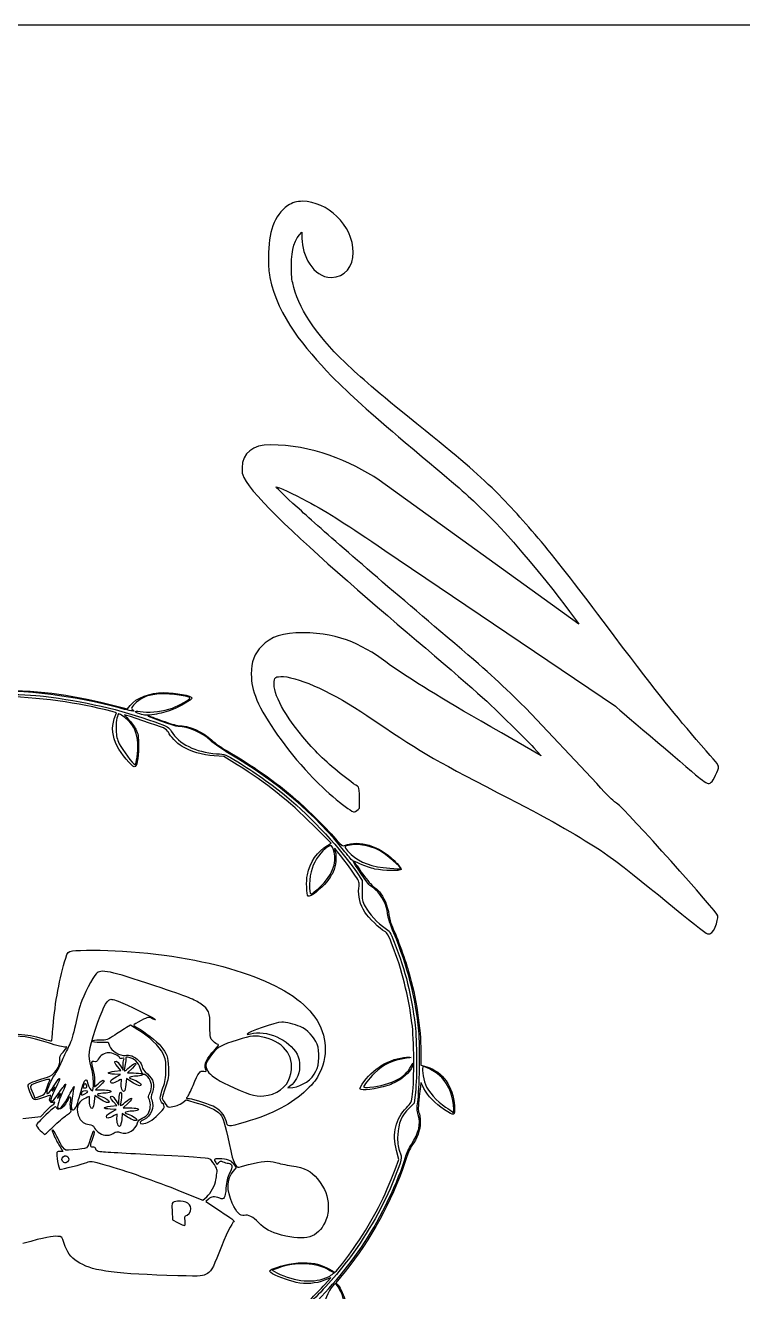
# Model space of a CAD drawing. Extents: x 5 to 509, y -8625 to -7917.
# Drawn here: x 120.8 to 175.6, y -8029.1 to -7932.4 of the extents above; entities that cross this region are included whole.
import ezdxf

# ---------------------------------------------------------------- set-up
doc = ezdxf.new("R2010")
doc.units = 0
doc.layers.add('Corps', color=7, linetype='CONTINUOUS')

msp = doc.modelspace()

# ---------------------------------------------------------------- linework, layer by layer
at = {"layer": 'Corps', "color": 7}
msp.add_line((232.581076, -7932.37822), (11.581111, -7932.37822), dxfattribs=at)
at = {"layer": 'Corps', "color": 6}
for p, q in [((141.964035, -7948.178568), (141.964035, -7948.650555)), ((141.964035, -7948.178568), (141.964035, -7948.178568)), ((163.109093, -7978.102549), (147.863868, -7967.10525)), ((148.288659, -7972.485903), (165.893817, -7984.379978)), ((127.323946, -7984.24352), (128.647896, -7984.57372)), ((127.795556, -7984.87392), (127.464116, -7984.78492)), ((127.637326, -7985.33942), (127.795556, -7984.87392)), ((128.647896, -7984.57372), (128.846926, -7984.31942)), ((130.230656, -7985.11962), (130.230656, -7985.11922)), ((164.477807, -7990.279816), (159.049997, -7984.521574)), ((160.229964, -7988.155874), (157.209259, -7986.409522)), ((128.018746, -7987.25952), (128.018746, -7987.25952)), ((159.663535, -7987.542291), (160.229964, -7988.155874)), ((136.010196, -7988.21622), (135.249006, -7988.17122)), ((137.021156, -7988.84942), (136.010196, -7988.21622)), ((146.353516, -7992.167765), (146.353516, -7991.412585)), ((144.185026, -7994.83982), (142.819596, -7993.47142)), ((143.911906, -7995.00262), (144.185026, -7994.83982)), ((145.730256, -7995.69582), (145.730256, -7995.69632)), ((146.170156, -7997.11012), (146.551306, -7997.68332)), ((146.551306, -7997.68332), (146.551566, -7998.46002)), ((142.658326, -7998.71022), (142.658356, -7998.71022)), ((128.860896, -8008.73772), (128.563376, -8008.91772)), ((129.443236, -8009.08452), (128.860896, -8008.73772)), ((138.035636, -8009.38432), (138.035426, -8009.38502)), ((126.561446, -8010.03792), (127.163096, -8010.03792)), ((126.561506, -8010.03832), (126.561446, -8010.03792)), ((127.163096, -8010.03792), (127.266166, -8010.32292)), ((151.042536, -8010.76532), (151.042536, -8011.77722)), ((127.658806, -8012.25652), (128.143586, -8012.20152)), ((128.143586, -8012.20152), (127.901536, -8011.92592)), ((128.099196, -8011.83792), (128.305276, -8012.18182)), ((128.305276, -8012.18182), (128.305276, -8011.84452)), ((128.438576, -8012.22302), (128.438086, -8012.22262)), ((129.018996, -8012.02242), (128.639396, -8012.38472)), ((134.766366, -8012.24442), (134.766366, -8012.24442)), ((151.042536, -8011.77722), (151.507066, -8011.92272)), ((126.121686, -8012.97232), (126.121686, -8013.45332)), ((126.121686, -8013.45332), (126.407696, -8013.20222)), ((128.104586, -8012.50522), (127.639306, -8012.48122)), ((127.766146, -8012.68612), (128.104586, -8012.50522)), ((128.569276, -8012.81292), (128.523476, -8013.25722)), ((128.971906, -8013.08392), (128.569276, -8012.81292)), ((128.639396, -8012.38472), (129.113526, -8012.38472)), ((146.699206, -8013.06002), (146.699206, -8013.06002)), ((151.384286, -8013.25962), (151.384286, -8013.25962)), ((121.435006, -8013.97662), (121.579796, -8014.31472)), ((121.435006, -8013.97662), (121.435006, -8013.97662)), ((121.579796, -8014.31472), (121.968566, -8014.16712)), ((122.922556, -8013.75992), (122.922696, -8013.75992)), ((123.411006, -8014.20972), (123.413606, -8014.20972)), ((125.385996, -8013.96652), (125.385826, -8013.96612)), ((125.399726, -8013.51662), (125.399426, -8013.51712)), ((126.141816, -8014.10752), (126.096016, -8014.55182)), ((126.544446, -8014.37852), (126.141816, -8014.10752)), ((126.591616, -8013.31702), (126.212006, -8013.67932)), ((126.212006, -8013.67932), (126.686146, -8013.67932)), ((141.111806, -8013.35362), (140.888326, -8013.52852)), ((140.888326, -8013.52852), (141.272946, -8013.48352)), ((150.628496, -8013.85222), (150.538596, -8014.67852)), ((127.780156, -8015.17542), (127.314936, -8015.15142)), ((127.334436, -8014.92672), (127.334526, -8014.92682)), ((127.334526, -8014.92682), (127.819246, -8014.87182)), ((127.441786, -8015.35632), (127.780156, -8015.17542)), ((127.819246, -8014.87182), (127.577256, -8014.59622)), ((127.774916, -8014.50822), (127.980996, -8014.85212)), ((127.980996, -8014.85212), (127.986996, -8014.48802)), ((128.694696, -8014.69272), (128.315036, -8015.05492)), ((128.315036, -8015.05492), (128.789226, -8015.05492)), ((132.893696, -8014.61812), (133.124226, -8014.42412)), ((133.124226, -8014.42412), (133.972016, -8014.68182)), ((150.538596, -8014.67852), (150.139306, -8015.06752)), ((120.659456, -8015.86762), (122.034046, -8015.71172)), ((122.034046, -8015.71172), (122.452836, -8015.26172)), ((124.967226, -8015.82352), (124.967166, -8015.82402)), ((128.244836, -8015.48312), (128.199036, -8015.92742)), ((128.647456, -8015.75412), (128.244836, -8015.48312)), ((121.970786, -8016.77092), (121.971036, -8016.77042)), ((123.081456, -8017.25702), (123.081116, -8017.25702)), ((123.490246, -8018.02802), (123.703376, -8018.37192)), ((123.703376, -8018.37192), (123.501266, -8018.37192)), ((123.730226, -8018.78052), (123.730186, -8018.78022)), ((149.070886, -8019.75632), (149.348286, -8018.99702)), ((149.348286, -8018.99702), (149.173776, -8018.30042)), ((136.727306, -8019.87452), (136.959016, -8019.61062)), ((136.959016, -8019.61062), (136.756466, -8019.33532)), ((132.676846, -8021.40292), (134.396256, -8022.09162)), ((134.396256, -8022.09162), (134.688876, -8021.83752)), ((132.045176, -8022.93342), (132.068676, -8023.59062)), ((134.824336, -8022.01092), (134.614156, -8022.20832)), ((134.614156, -8022.20832), (135.756486, -8022.94962)), ((132.068676, -8023.59062), (132.473286, -8023.81132)), ((140.138896, -8027.28662), (139.685386, -8027.45632)), ((139.685386, -8027.45632), (140.050126, -8027.64172)), ((145.254336, -8027.54022), (144.550296, -8028.41532)), ((144.164936, -8028.01892), (143.674776, -8028.21692)), ((143.685426, -8028.55562), (144.164936, -8028.01892)), ((144.550296, -8028.41532), (144.717306, -8028.59302))]:
    msp.add_line(p, q, dxfattribs=at)
for points in [[(140.878473, -7946.149023), (139.792911, -7946.904203), (139.415292, -7948.178568), (139.415292, -7950.066516)], [(142.011268, -7945.818632), (141.586477, -7945.818632), (141.208858, -7945.91303), (140.878473, -7946.149023)], [(145.881554, -7949.736125), (145.881554, -7947.612183), (143.852006, -7945.818632), (142.011268, -7945.818632)], [(141.161687, -7950.680099), (141.161687, -7949.500131), (141.397668, -7948.650555), (141.964035, -7948.178568)], [(141.964035, -7948.650555), (141.964035, -7949.92492), (142.813616, -7951.624073), (144.182392, -7951.624073)], [(139.415292, -7950.066516), (139.415292, -7950.963291), (139.415292, -7951.104888), (139.509696, -7951.624073)], [(144.182392, -7951.624073), (145.267954, -7951.624073), (145.881554, -7950.774497), (145.881554, -7949.736125)], [(141.256092, -7952.048862), (141.161687, -7951.718471), (141.161687, -7951.152087), (141.161687, -7950.680099)], [(139.509696, -7951.624073), (140.17053, -7954.739189), (142.152844, -7956.957528), (144.229563, -7959.175867)], [(145.267954, -7958.137495), (142.90802, -7955.871957), (141.680882, -7953.936811), (141.256092, -7952.048862)], [(150.742997, -7962.810168), (147.580716, -7960.261437), (146.495154, -7959.317463), (145.267954, -7958.137495)], [(144.229563, -7959.175867), (145.692744, -7960.639027), (147.061521, -7961.866193), (149.846244, -7964.226129)], [(156.784469, -7968.002026), (155.132478, -7966.39727), (154.188492, -7965.594891), (150.742997, -7962.810168)], [(139.55693, -7964.414924), (138.188153, -7964.414924), (137.432977, -7965.028507), (137.385806, -7966.161276)], [(147.863868, -7967.10525), (145.645573, -7965.64209), (142.672039, -7964.414924), (139.55693, -7964.414924)], [(149.846244, -7964.226129), (153.71653, -7967.48284), (154.33013, -7968.002026), (155.462864, -7969.087596)], [(137.385806, -7966.161276), (137.385806, -7966.586064), (137.385806, -7966.586064), (137.527382, -7966.916455)], [(137.527382, -7966.916455), (138.990501, -7969.842775), (153.008526, -7981.123267), (156.076464, -7984.002388)], [(139.98172, -7967.624436), (140.076125, -7967.57724), (141.350496, -7968.19082), (142.341654, -7968.710006)], [(141.916863, -7969.465186), (141.067282, -7968.757205), (139.98172, -7967.671634), (139.98172, -7967.624436)], [(142.341654, -7968.710006), (143.993582, -7969.606782), (145.503935, -7970.550756), (148.288659, -7972.485903)], [(165.799412, -7978.999325), (161.126716, -7972.769095), (159.33315, -7970.597954), (156.784469, -7968.002026)], [(153.055759, -7979.093722), (147.863868, -7974.704242), (143.71043, -7971.11714), (141.916863, -7969.465186)], [(155.462864, -7969.087596), (158.908359, -7972.297108), (163.109093, -7978.102549), (163.109093, -7978.102549)], [(142.011268, -7978.763331), (140.548087, -7978.763331), (139.55693, -7979.046524), (138.896158, -7979.801703)], [(148.713449, -7981.264863), (146.82554, -7979.801703), (144.984739, -7978.763331), (142.011268, -7978.763331)], [(159.049997, -7984.521574), (156.690064, -7982.208837), (156.359678, -7981.925645), (153.055759, -7979.093722)], [(172.454422, -7987.353496), (170.330469, -7984.899163), (169.433717, -7983.813593), (165.799412, -7978.999325)], [(138.896158, -7979.801703), (138.32973, -7980.320889), (138.093749, -7980.98167), (138.093749, -7981.925645)], [(157.209259, -7986.409522), (152.67814, -7983.860792), (151.073383, -7982.82242), (148.713449, -7981.264863)], [(138.093749, -7981.925645), (138.093749, -7982.586427), (138.188153, -7983.105612), (138.518539, -7983.90799)], [(139.840082, -7982.680824), (139.840082, -7982.11444), (139.934487, -7982.11444), (140.548087, -7982.11444)], [(140.548087, -7982.11444), (141.86963, -7982.208837), (144.418373, -7983.388805), (146.919944, -7985.087958)], [(128.014656, -7984.50792), (124.706656, -7983.59632), (120.962276, -7983.13642), (117.220816, -7983.18202)], [(118.070546, -7983.12742), (121.822656, -7983.15742), (124.045776, -7983.42602), (127.323946, -7984.24352)], [(142.672039, -7987.447893), (140.878473, -7985.465548), (139.840082, -7983.719196), (139.840082, -7982.680824)], [(127.464116, -7984.78492), (124.927566, -7984.10092), (121.893116, -7983.69302), (118.704776, -7983.60732)], [(118.899066, -7983.44162), (120.134566, -7983.46662), (121.636986, -7983.54652), (122.237776, -7983.61802)], [(122.237776, -7983.61802), (125.276436, -7983.97982), (128.110986, -7984.63402), (130.741136, -7985.58072)], [(128.846926, -7984.31942), (129.297096, -7983.74422), (130.362476, -7983.33692), (131.417206, -7983.33692)], [(129.321856, -7984.07782), (128.951546, -7984.40382), (128.866546, -7984.58682), (129.054366, -7984.65392)], [(131.194536, -7983.43982), (130.278406, -7983.49382), (129.800376, -7983.65662), (129.321856, -7984.07782)], [(133.403426, -7983.74282), (133.403426, -7983.59712), (131.937516, -7983.39602), (131.194536, -7983.43982)], [(131.417206, -7983.33692), (132.314206, -7983.33692), (133.565246, -7983.57502), (133.565246, -7983.74562)], [(133.565246, -7983.74562), (133.565246, -7983.87662), (132.673996, -7984.40552), (132.027896, -7984.65802)], [(132.082436, -7984.51342), (132.593276, -7984.32802), (133.403426, -7983.85542), (133.403426, -7983.74282)], [(138.518539, -7983.90799), (139.179311, -7985.418349), (140.736896, -7987.636688), (142.530463, -7989.571835)], [(156.076464, -7984.002388), (156.926045, -7984.804766), (158.908359, -7986.739913), (159.663535, -7987.542291)], [(127.949036, -7984.96892), (127.833086, -7985.12562), (127.751256, -7985.67922), (127.769946, -7986.18012)], [(128.643426, -7985.42202), (128.327836, -7985.13682), (127.988466, -7984.91542), (127.949036, -7984.96892)], [(129.106966, -7984.74292), (129.080366, -7984.77192), (128.588826, -7984.66592), (128.014656, -7984.50792)], [(128.417076, -7985.03622), (128.392276, -7985.03622), (128.531046, -7985.19092), (128.725426, -7985.38012)], [(131.385406, -7986.03562), (131.086226, -7985.90822), (128.496316, -7985.03622), (128.417076, -7985.03622)], [(129.586806, -7984.96472), (129.053566, -7984.78342), (129.164066, -7984.71312), (129.843276, -7984.80152)], [(129.054366, -7984.65392), (129.110066, -7984.67392), (129.133766, -7984.71392), (129.106966, -7984.74292)], [(130.714586, -7985.00172), (130.076536, -7985.09772), (129.967396, -7985.09472), (129.586806, -7984.96472)], [(129.843276, -7984.80152), (130.480346, -7984.88452), (131.378886, -7984.76852), (132.082436, -7984.51342)], [(132.516926, -7985.92432), (132.255936, -7985.92432), (129.990096, -7985.12482), (130.230656, -7985.11962)], [(130.230656, -7985.11922), (130.287656, -7985.11922), (130.765086, -7985.28092), (131.291396, -7985.48112)], [(132.027896, -7984.65802), (131.694176, -7984.78852), (131.103166, -7984.94312), (130.714586, -7985.00172)], [(146.919944, -7985.087958), (150.884635, -7987.778285), (151.828559, -7988.344669), (156.926045, -7990.987797)], [(165.893817, -7984.379978), (166.129798, -7984.615971), (172.124036, -7989.666233), (172.360017, -7989.902227)], [(127.853996, -7987.42372), (127.484356, -7986.67402), (127.413906, -7985.99672), (127.637326, -7985.33942)], [(127.769946, -7986.18012), (127.787846, -7986.66052), (127.843346, -7986.90092), (128.018746, -7987.25952)], [(129.422746, -7987.20392), (129.378746, -7986.40882), (129.145906, -7985.87592), (128.643426, -7985.42202)], [(128.725426, -7985.38012), (128.919746, -7985.56922), (129.168846, -7985.90602), (129.278856, -7986.12852)], [(129.278856, -7986.12852), (129.456646, -7986.48792), (129.478996, -7986.63692), (129.479056, -7987.46352)], [(130.741136, -7985.58072), (131.738296, -7985.93952), (131.797356, -7985.97342), (131.984496, -7986.29272)], [(131.291396, -7985.48112), (131.817716, -7985.68142), (132.360926, -7985.84522), (132.498416, -7985.84522)], [(131.766066, -7986.36152), (131.715266, -7986.24972), (131.543826, -7986.10302), (131.385406, -7986.03562)], [(132.498416, -7985.84522), (133.307946, -7985.84522), (134.378036, -7986.31192), (135.082196, -7986.97202)], [(135.002836, -7987.01722), (134.254096, -7986.34532), (133.310426, -7985.93052), (132.516926, -7985.92432)], [(132.821106, -7987.45242), (132.400706, -7987.18372), (131.908936, -7986.67522), (131.766066, -7986.36152)], [(131.984496, -7986.29272), (132.545356, -7987.24972), (133.834956, -7987.88642), (135.448436, -7988.00302)], [(136.478396, -7988.02712), (135.922126, -7987.70072), (135.258136, -7987.24632), (135.002836, -7987.01722)], [(135.082196, -7986.97202), (135.315576, -7987.19082), (135.843506, -7987.56102), (136.255416, -7987.79472)], [(129.156036, -7989.00092), (128.962646, -7989.00092), (128.140916, -7988.00552), (127.853996, -7987.42372)], [(128.018746, -7987.25952), (128.224886, -7987.68082), (129.087776, -7988.82652), (129.205516, -7988.83532)], [(129.479056, -7987.46352), (129.479176, -7988.42402), (129.357966, -7989.00092), (129.156036, -7989.00092)], [(129.205516, -7988.83532), (129.322086, -7988.84532), (129.457226, -7987.82932), (129.422746, -7987.20392)], [(135.249006, -7988.17122), (134.378316, -7988.11922), (133.420836, -7987.83572), (132.821106, -7987.45242)], [(135.448436, -7988.00302), (136.095776, -7988.05002), (136.140226, -7988.06702), (137.055296, -7988.61772)], [(136.255416, -7987.79472), (138.049356, -7988.81232), (140.000536, -7990.18872), (141.532306, -7991.51712)], [(145.238976, -7995.49202), (142.989166, -7992.64802), (139.970696, -7990.07602), (136.478396, -7988.02712)], [(145.692744, -7990.13822), (144.607182, -7989.335842), (143.474387, -7988.344669), (142.672039, -7987.447893)], [(173.775965, -7989.005451), (173.775965, -7988.863855), (173.587155, -7988.627861), (172.454422, -7987.353496)], [(142.819596, -7993.47142), (140.918246, -7991.56592), (139.304706, -7990.27972), (137.021156, -7988.84942)], [(137.055296, -7988.61772), (138.226786, -7989.32302), (139.676906, -7990.35702), (140.821396, -7991.30302)], [(173.209598, -7990.185419), (173.351174, -7990.091021), (173.775965, -7989.194246), (173.775965, -7989.005451)], [(142.530463, -7989.571835), (143.71043, -7990.846201), (145.645573, -7992.450957), (145.975959, -7992.450957)], [(172.360017, -7989.902227), (172.879212, -7990.279816), (172.973617, -7990.374213), (173.209598, -7990.185419)], [(146.353516, -7991.412585), (146.353516, -7990.279816), (146.353516, -7990.704605), (145.692744, -7990.13822)], [(156.926045, -7990.987797), (161.079545, -7993.111739), (162.589897, -7994.008514), (164.761021, -7995.377277)], [(165.988221, -7991.790175), (165.563431, -7991.459784), (165.374621, -7991.318187), (164.477807, -7990.279816)], [(140.821396, -7991.30302), (142.645736, -7992.81082), (145.039466, -7995.40972), (146.170156, -7997.11012)], [(141.532306, -7991.51712), (142.361206, -7992.23602), (144.001626, -7993.87722), (144.661276, -7994.64762)], [(173.728793, -8000.380339), (173.728793, -8000.191548), (166.743398, -7992.309361), (165.988221, -7991.790175)], [(145.975959, -7992.450957), (146.070363, -7992.450957), (146.259111, -7992.262162), (146.353516, -7992.167765)], [(144.661276, -7994.64762), (144.986586, -7995.02762), (145.049666, -7995.06732), (145.223436, -7995.00152)], [(145.223436, -7995.00152), (146.348066, -7994.57602), (147.855136, -7995.03552), (148.992576, -7996.15122)], [(147.892896, -7995.40212), (147.091106, -7994.97472), (146.076176, -7994.82912), (145.358576, -7995.03842)], [(142.377716, -7997.24642), (142.574076, -7996.30052), (143.151896, -7995.45552), (143.911906, -7995.00262)], [(143.885676, -7995.14782), (143.465466, -7995.40752), (142.947136, -7996.13222), (142.733626, -7996.75852)], [(143.331816, -7998.19002), (144.251226, -7997.33872), (144.650076, -7996.35512), (144.416756, -7995.51422)], [(144.416756, -7995.51422), (144.265216, -7994.96812), (144.223246, -7994.93912), (143.885676, -7995.14782)], [(144.503146, -7995.48102), (144.620016, -7995.81632), (144.542746, -7996.58272), (144.347326, -7997.01992)], [(144.441246, -7995.23072), (144.427046, -7995.23072), (144.454846, -7995.34332), (144.503146, -7995.48102)], [(146.059626, -7997.34502), (145.761556, -7996.89232), (144.489786, -7995.23072), (144.441246, -7995.23072)], [(145.358576, -7995.03842), (145.168156, -7995.09442), (145.267076, -7995.26892), (145.730256, -7995.69582)], [(145.850966, -7996.18702), (145.821266, -7996.19702), (145.546026, -7995.88022), (145.238976, -7995.49202)], [(145.730256, -7995.69632), (146.417336, -7996.32962), (147.275766, -7996.63912), (148.672276, -7996.75682)], [(149.502296, -7996.79182), (149.589496, -7996.71882), (148.341766, -7995.64132), (147.892896, -7995.40212)], [(164.761021, -7995.377277), (167.64015, -7997.359621), (172.643231, -8001.749103), (172.926384, -8001.749103)], [(142.733626, -7996.75852), (142.514296, -7997.40212), (142.463786, -7998.71022), (142.658326, -7998.71022)], [(147.152436, -7998.06262), (147.075136, -7998.06262), (145.840736, -7996.27832), (145.886426, -7996.23262)], [(146.437696, -7996.43352), (146.144516, -7996.29202), (145.880496, -7996.18102), (145.850966, -7996.18702)], [(145.886426, -7996.23262), (145.904326, -7996.21462), (146.177686, -7996.57732), (146.494206, -7997.03812)], [(147.530006, -7996.80932), (147.222406, -7996.74432), (146.730816, -7996.57502), (146.437696, -7996.43352)], [(149.550646, -7996.84132), (149.470946, -7996.97032), (148.195486, -7996.94992), (147.530006, -7996.80932)], [(148.672276, -7996.75682), (149.108146, -7996.79382), (149.481676, -7996.80982), (149.502296, -7996.79182)], [(148.992576, -7996.15122), (149.338246, -7996.49032), (149.581596, -7996.79122), (149.550646, -7996.84132)], [(142.442516, -7998.88102), (142.316666, -7998.75522), (142.276246, -7997.73532), (142.377716, -7997.24642)], [(143.861936, -7997.78622), (143.457136, -7998.29542), (142.553696, -7998.99222), (142.442516, -7998.88102)], [(144.347326, -7997.01992), (144.260226, -7997.21512), (144.041766, -7997.56002), (143.861936, -7997.78622)], [(146.304896, -7998.28412), (146.357496, -7997.82132), (146.346996, -7997.78132), (146.059626, -7997.34502)], [(146.494206, -7997.03812), (146.810666, -7997.49892), (147.207846, -7997.98092), (147.376846, -7998.10942)], [(142.658356, -7998.71022), (142.719656, -7998.71022), (143.022726, -7998.47612), (143.331816, -7998.19002)], [(146.766706, -8000.10222), (146.408336, -7999.53902), (146.238526, -7998.87062), (146.304896, -7998.28412)], [(146.551566, -7998.46002), (146.551836, -7999.15802), (146.575666, -7999.28142), (146.783776, -7999.67742)], [(147.588746, -7998.39052), (147.383836, -7998.21022), (147.187536, -7998.06262), (147.152436, -7998.06262)], [(147.376846, -7998.10942), (147.545786, -7998.23782), (147.771056, -7998.43452), (147.877406, -7998.54662)], [(148.502956, -8000.20682), (148.431556, -7999.54872), (148.055326, -7998.80132), (147.588746, -7998.39052)], [(147.877406, -7998.54662), (148.194046, -7998.88022), (148.528336, -7999.68452), (148.605406, -8000.29832)], [(146.783776, -7999.67742), (147.061046, -8000.20462), (147.774986, -8000.97332), (148.308056, -8001.31872)], [(148.279346, -8001.57612), (147.927416, -8001.39412), (147.036296, -8000.52582), (146.766706, -8000.10222)], [(148.978196, -8001.70372), (148.710646, -8001.06332), (148.536256, -8000.51412), (148.502956, -8000.20682)], [(148.605406, -8000.29832), (148.644406, -8000.61082), (148.738316, -8000.98562), (148.813656, -8001.13122)], [(172.926384, -8001.749103), (173.445579, -8001.9379), (173.728793, -8000.663534), (173.728793, -8000.380339)], [(148.886876, -8002.67132), (148.576616, -8001.87312), (148.465186, -8001.67222), (148.279346, -8001.57612)], [(148.308056, -8001.31872), (148.666726, -8001.55112), (148.715816, -8001.62592), (149.008506, -8002.38502)], [(148.813656, -8001.13122), (149.094396, -8001.67412), (149.828526, -8003.65672), (150.107586, -8004.62552)], [(150.885236, -8009.17642), (150.646966, -8006.64182), (150.027796, -8004.21562), (148.978196, -8001.70372)], [(149.008506, -8002.38502), (149.887676, -8004.66552), (150.329866, -8006.43052), (150.599396, -8008.73412)], [(122.964446, -8008.82102), (123.107446, -8007.01762), (123.462596, -8005.09582), (123.928176, -8003.60552)], [(123.928176, -8003.60552), (124.077986, -8003.12592), (124.084116, -8003.11942), (124.433076, -8003.06532)], [(124.433076, -8003.06532), (124.976096, -8002.98132), (126.831636, -8002.98932), (128.266896, -8003.08232)], [(128.266896, -8003.08232), (135.266096, -8003.53492), (140.778906, -8005.35442), (142.749086, -8007.86212)], [(150.364176, -8008.55422), (150.103426, -8006.54022), (149.579036, -8004.45202), (148.886876, -8002.67132)], [(130.741736, -8005.73462), (127.275376, -8004.56822), (126.621106, -8004.43372), (126.244536, -8004.81032)], [(126.244536, -8004.81032), (126.021806, -8005.03312), (125.283216, -8006.46892), (125.053866, -8007.12522)], [(150.107586, -8004.62552), (150.682556, -8006.62162), (151.041296, -8008.97772), (151.042536, -8010.76532)], [(134.256746, -8007.12752), (133.714026, -8006.75412), (133.389586, -8006.62562), (130.741736, -8005.73462)], [(125.053866, -8007.12522), (124.968266, -8007.36992), (124.791946, -8008.07992), (124.661936, -8008.70302)], [(126.201976, -8009.03512), (126.697576, -8007.53072), (127.031066, -8006.85772), (127.327456, -8006.76362)], [(127.327456, -8006.76362), (127.436166, -8006.72962), (127.770516, -8006.82762), (128.284746, -8007.04652)], [(128.284746, -8007.04652), (129.190306, -8007.43152), (130.832636, -8008.26692), (130.782426, -8008.31712)], [(134.940796, -8008.81032), (134.940526, -8007.74242), (134.858896, -8007.54182), (134.256746, -8007.12752)], [(129.682876, -8008.37902), (129.370816, -8008.53622), (129.115456, -8008.69242), (129.115456, -8008.72622)], [(130.499526, -8008.22212), (130.257906, -8008.09722), (130.233016, -8008.10202), (129.682876, -8008.37902)], [(130.782426, -8008.31712), (130.763826, -8008.33612), (130.636576, -8008.29312), (130.499526, -8008.22212)], [(142.749086, -8007.86212), (143.835386, -8009.24492), (144.039056, -8010.84702), (143.320776, -8012.35952)], [(119.972026, -8009.41362), (120.876706, -8009.44662), (121.215576, -8009.49762), (121.944876, -8009.70832)], [(122.851716, -8009.93632), (122.865916, -8009.92232), (122.916916, -8009.41992), (122.964446, -8008.82102)], [(124.661936, -8008.70302), (124.501366, -8009.47252), (124.343816, -8009.99142), (124.170666, -8010.32122)], [(125.878956, -8011.93952), (125.618706, -8011.02932), (125.656216, -8010.69162), (126.201976, -8009.03512)], [(128.563376, -8008.91772), (128.399766, -8009.01672), (128.003576, -8009.27292), (127.682966, -8009.48702)], [(129.115456, -8008.72622), (129.115456, -8008.76022), (129.251336, -8008.85972), (129.417416, -8008.94772)], [(129.417416, -8008.94772), (129.910676, -8009.20902), (130.917246, -8009.99712), (131.186416, -8010.33282)], [(131.356706, -8010.91172), (131.080676, -8010.34962), (130.273806, -8009.57912), (129.443236, -8009.08452)], [(135.177586, -8009.96332), (134.944076, -8009.72982), (134.941106, -8009.71522), (134.940796, -8008.81032)], [(140.417606, -8008.50112), (139.959016, -8008.50112), (137.773226, -8009.27112), (137.773226, -8009.43432)], [(137.773226, -8009.43432), (137.773226, -8009.44832), (137.891336, -8009.42432), (138.035636, -8009.38432)], [(138.035426, -8009.38502), (139.197136, -8009.05182), (141.015026, -8009.85522), (141.597736, -8010.95932)], [(141.837326, -8008.84832), (141.374966, -8008.65262), (140.760006, -8008.50222), (140.417606, -8008.50112)], [(143.119256, -8010.18782), (142.923946, -8009.67182), (142.339066, -8009.06062), (141.837326, -8008.84832)], [(150.407476, -8013.99452), (150.548746, -8012.94862), (150.523676, -8009.78452), (150.364176, -8008.55422)], [(150.599396, -8008.73412), (150.740906, -8009.94402), (150.756636, -8012.67742), (150.628496, -8013.85222)], [(150.804236, -8014.59492), (150.944816, -8013.70342), (150.995026, -8010.34442), (150.885236, -8009.17642)], [(122.599436, -8010.09172), (121.140836, -8009.62572), (120.458026, -8009.51962), (119.264876, -8009.57342)], [(121.944876, -8009.70832), (122.429156, -8009.84822), (122.837226, -8009.95082), (122.851716, -8009.93632)], [(123.873806, -8010.41482), (123.794206, -8010.43582), (123.220776, -8010.29032), (122.599436, -8010.09172)], [(124.170666, -8010.32122), (124.030456, -8010.58822), (123.800166, -8011.07982), (123.658906, -8011.41352)], [(123.727396, -8010.78582), (124.056176, -8010.42192), (124.080256, -8010.36082), (123.873806, -8010.41482)], [(126.529996, -8009.87632), (126.203876, -8009.87632), (125.959916, -8009.91132), (125.959916, -8009.95732)], [(125.959916, -8009.95732), (125.959916, -8010.00432), (126.214406, -8010.03832), (126.561506, -8010.03832)], [(127.682966, -8009.48702), (127.124216, -8009.86022), (127.076306, -8009.87632), (126.529996, -8009.87632)], [(127.266166, -8010.32292), (127.400806, -8010.69532), (128.093766, -8011.11212), (128.457336, -8011.03932)], [(131.186416, -8010.33282), (131.645756, -8010.90542), (131.733656, -8011.15482), (131.767506, -8011.98012)], [(137.009166, -8009.87152), (135.841396, -8010.23582), (135.536766, -8010.40042), (135.153826, -8010.87392)], [(135.553406, -8010.19982), (135.476806, -8010.19982), (135.307706, -8010.09342), (135.177586, -8009.96332)], [(135.279166, -8010.63722), (135.570056, -8010.32962), (135.651466, -8010.19982), (135.553406, -8010.19982)], [(139.092456, -8009.67322), (138.406486, -8009.49452), (138.134596, -8009.52042), (137.009166, -8009.87152)], [(141.049636, -8012.68392), (141.479186, -8011.23732), (140.741656, -8010.10272), (139.092456, -8009.67322)], [(143.034756, -8012.25802), (143.302186, -8011.70552), (143.340316, -8010.77182), (143.119256, -8010.18782)], [(123.474826, -8011.36202), (123.443226, -8011.15482), (123.490326, -8011.04852), (123.727396, -8010.78582)], [(126.409626, -8011.32362), (126.314226, -8011.50812), (126.248986, -8011.54652), (126.084566, -8011.51512)], [(127.217916, -8010.84732), (126.905606, -8010.84732), (126.546436, -8011.05892), (126.409626, -8011.32362)], [(128.035746, -8011.21532), (127.981846, -8011.07562), (127.474766, -8010.84732), (127.217916, -8010.84732)], [(128.244236, -8011.27032), (128.146936, -8011.29532), (128.057596, -8011.27032), (128.035746, -8011.21532)], [(128.360376, -8011.36632), (128.403676, -8011.25322), (128.380776, -8011.23412), (128.244236, -8011.27032)], [(129.291486, -8011.46772), (129.036006, -8011.22292), (128.433176, -8011.06442), (128.507276, -8011.26152)], [(128.457336, -8011.03932), (128.588826, -8011.01332), (128.825296, -8011.03932), (128.982786, -8011.08632)], [(128.507276, -8011.26152), (128.530776, -8011.32352), (128.517276, -8011.53732), (128.477576, -8011.73762)], [(128.982786, -8011.08632), (129.316326, -8011.19642), (129.762726, -8011.66812), (129.762726, -8011.91062)], [(131.575546, -8012.14192), (131.582546, -8011.45492), (131.559446, -8011.32422), (131.356706, -8010.91172)], [(134.591966, -8012.05902), (134.471866, -8011.74082), (134.719056, -8011.22942), (135.279166, -8010.63722)], [(135.153826, -8010.87392), (134.606086, -8011.55112), (134.517006, -8011.86632), (134.766366, -8012.24442)], [(141.597736, -8010.95932), (141.867826, -8011.47102), (141.849256, -8012.30402), (141.556836, -8012.80172)], [(146.699206, -8013.06002), (147.562096, -8011.88792), (148.938486, -8011.14812), (150.192926, -8011.18232)], [(149.950136, -8011.26332), (148.844886, -8011.40332), (148.166536, -8011.71912), (147.495546, -8012.40612)], [(150.192926, -8011.18232), (150.424446, -8011.19232), (150.355366, -8011.21132), (149.950136, -8011.26332)], [(122.532696, -8012.71212), (123.033076, -8012.58352), (123.548066, -8011.84562), (123.474826, -8011.36202)], [(123.658906, -8011.41352), (123.517636, -8011.74732), (123.269896, -8012.21212), (123.108446, -8012.44652)], [(126.084566, -8011.51512), (125.841096, -8011.46812), (125.831566, -8011.53512), (126.001166, -8012.09412)], [(125.961756, -8013.76002), (126.105376, -8013.76002), (126.049756, -8012.53652), (125.878956, -8011.93952)], [(126.001166, -8012.09412), (126.067466, -8012.31262), (126.121686, -8012.70782), (126.121686, -8012.97232)], [(127.174096, -8012.38422), (127.174096, -8012.34422), (127.392186, -8012.28622), (127.658806, -8012.25652)], [(127.901536, -8011.92592), (127.635406, -8011.62272), (127.598076, -8011.49402), (127.776306, -8011.49402)], [(127.776306, -8011.49402), (127.840606, -8011.49402), (127.985846, -8011.64882), (128.099196, -8011.83792)], [(128.305276, -8011.84452), (128.305546, -8011.65902), (128.330676, -8011.44382), (128.360376, -8011.36632)], [(128.477576, -8011.73762), (128.380376, -8012.22862), (128.380876, -8012.22302), (128.438576, -8012.22302)], [(128.438086, -8012.22262), (128.465986, -8012.22262), (128.630056, -8012.09512), (128.802456, -8011.93942)], [(128.802456, -8011.93942), (129.285496, -8011.50302), (129.483716, -8011.57872), (129.018996, -8012.02242)], [(129.610846, -8012.01692), (129.562546, -8011.83682), (129.418756, -8011.58962), (129.291486, -8011.46772)], [(129.791616, -8012.41272), (129.740816, -8012.37472), (129.659256, -8012.19702), (129.610846, -8012.01692)], [(129.762726, -8011.91062), (129.762726, -8012.00662), (129.932956, -8012.23892), (130.160836, -8012.45392)], [(131.352996, -8013.51132), (131.524286, -8013.03202), (131.569286, -8012.75512), (131.575546, -8012.14192)], [(131.767506, -8011.98012), (131.796006, -8012.67402), (131.774506, -8012.81962), (131.549556, -8013.47642)], [(133.652436, -8013.33622), (134.074876, -8012.32932), (134.175656, -8012.19502), (134.465556, -8012.25302)], [(134.465556, -8012.25302), (134.674666, -8012.29502), (134.678626, -8012.28902), (134.591966, -8012.05902)], [(134.766366, -8012.24442), (134.989896, -8012.58352), (135.377666, -8012.84572), (136.357066, -8013.31992)], [(141.272946, -8013.48352), (141.995246, -8013.39952), (142.729196, -8012.88922), (143.034756, -8012.25802)], [(147.138486, -8013.46912), (148.803596, -8013.29202), (149.824776, -8012.77322), (150.306146, -8011.85972)], [(150.476076, -8011.66382), (150.476076, -8011.92422), (149.966906, -8012.54872), (149.500766, -8012.86002)], [(150.306146, -8011.85972), (150.399646, -8011.68232), (150.476076, -8011.59422), (150.476076, -8011.66382)], [(151.238126, -8011.89902), (151.105586, -8011.89892), (151.197926, -8012.75592), (151.384286, -8013.25962)], [(152.636366, -8012.71882), (152.334516, -8012.40492), (151.471876, -8011.89912), (151.238126, -8011.89902)], [(151.507066, -8011.92272), (152.735326, -8012.30752), (153.485046, -8013.37582), (153.605266, -8014.91262)], [(121.189206, -8013.82042), (121.044296, -8013.45282), (121.025966, -8013.33032), (121.102206, -8013.23842)], [(121.102206, -8013.23842), (121.195106, -8013.12642), (121.831986, -8012.89212), (122.532696, -8012.71212)], [(121.852616, -8013.08632), (121.111306, -8013.32722), (121.135196, -8013.27632), (121.435006, -8013.97662)], [(122.723246, -8012.90042), (122.723246, -8012.83042), (122.483426, -8012.88142), (121.852616, -8013.08632)], [(122.406846, -8013.78862), (122.434046, -8013.66152), (122.516416, -8013.41662), (122.589776, -8013.24432)], [(123.108446, -8012.44652), (122.816746, -8012.87002), (122.480606, -8013.64652), (122.480606, -8013.89692)], [(122.480606, -8013.89692), (122.480606, -8014.10322), (122.759426, -8013.81492), (123.097236, -8013.25842)], [(122.589776, -8013.24432), (122.663176, -8013.07202), (122.723246, -8012.91722), (122.723246, -8012.90042)], [(123.097236, -8013.25842), (123.533726, -8012.53992), (123.578676, -8012.70032), (123.169136, -8013.51562)], [(123.450046, -8013.86212), (123.694016, -8013.50022), (123.906656, -8013.21722), (123.922626, -8013.23322)], [(123.922626, -8013.23322), (123.938726, -8013.24922), (123.820866, -8013.55172), (123.661086, -8013.90562)], [(125.164536, -8013.56432), (125.373296, -8012.85872), (125.511096, -8012.71982), (125.596396, -8013.12862)], [(125.541006, -8013.38232), (125.503806, -8013.19132), (125.333436, -8013.15642), (125.288306, -8013.33032)], [(125.596396, -8013.12862), (125.660996, -8013.43802), (125.847296, -8013.76002), (125.961756, -8013.76002)], [(126.407696, -8013.20222), (126.873786, -8012.79302), (127.035216, -8012.89382), (126.591616, -8013.31702)], [(127.639306, -8012.48122), (127.383456, -8012.46822), (127.174096, -8012.42422), (127.174096, -8012.38422)], [(127.402396, -8013.13012), (127.282306, -8013.01002), (127.376996, -8012.89402), (127.766146, -8012.68612)], [(127.818586, -8013.04212), (127.587556, -8013.16252), (127.461516, -8013.18912), (127.402396, -8013.13012)], [(128.171686, -8012.86942), (128.159886, -8012.86942), (128.000826, -8012.94742), (127.818586, -8013.04212)], [(128.395016, -8013.78412), (128.279136, -8013.90002), (128.124306, -8013.46552), (128.162686, -8013.13232)], [(128.162686, -8013.13232), (128.179386, -8012.98772), (128.183086, -8012.86942), (128.171686, -8012.86942)], [(128.523476, -8013.25722), (128.498076, -8013.50162), (128.440476, -8013.73872), (128.395016, -8013.78412)], [(128.848476, -8012.69552), (128.730916, -8012.74152), (128.762176, -8012.77452), (129.010286, -8012.86372)], [(129.302916, -8012.63252), (129.133106, -8012.63252), (128.928576, -8012.66452), (128.848476, -8012.69552)], [(129.681896, -8013.28322), (129.681896, -8013.43462), (129.357886, -8013.34322), (128.971906, -8013.08392)], [(129.010286, -8012.86372), (129.380476, -8012.99692), (129.681896, -8013.18522), (129.681896, -8013.28322)], [(129.113526, -8012.38472), (129.374336, -8012.38472), (129.654386, -8012.40672), (129.735916, -8012.43272)], [(129.778466, -8012.53752), (129.686766, -8012.58652), (129.472716, -8012.62952), (129.302916, -8012.63252)], [(129.735916, -8012.43272), (129.826716, -8012.46172), (129.848156, -8012.45472), (129.791616, -8012.41272)], [(130.186546, -8012.68952), (129.982816, -8012.48582), (129.919296, -8012.46222), (129.778466, -8012.53752)], [(130.160836, -8012.45392), (130.649446, -8012.91502), (130.747936, -8013.27542), (130.543096, -8013.85222)], [(130.347676, -8013.91592), (130.568556, -8013.51552), (130.501386, -8013.00442), (130.186546, -8012.68952)], [(139.042186, -8014.14292), (139.990816, -8014.06692), (140.817176, -8013.46682), (141.049636, -8012.68392)], [(141.556836, -8012.80172), (141.434946, -8013.00902), (141.234686, -8013.25732), (141.111806, -8013.35362)], [(143.320776, -8012.35952), (143.081886, -8012.86252), (142.884836, -8013.12142), (142.318476, -8013.67622)], [(146.395186, -8013.60652), (146.370386, -8013.56652), (146.507366, -8013.32072), (146.699206, -8013.06002)], [(147.495546, -8012.40612), (147.056706, -8012.85542), (146.673206, -8013.34362), (146.673206, -8013.45312)], [(149.500766, -8012.86002), (149.237606, -8013.03572), (148.794126, -8013.25362), (148.515306, -8013.34422)], [(151.041176, -8013.12012), (151.041176, -8013.13912), (150.986676, -8013.62022), (150.919906, -8014.19042)], [(151.280556, -8013.56462), (151.148886, -8013.30162), (151.041176, -8013.10162), (151.041176, -8013.12012)], [(151.384286, -8013.25962), (151.574456, -8013.77302), (152.306356, -8014.59182), (152.927136, -8014.98572)], [(153.548166, -8015.16672), (153.555166, -8014.27962), (153.186826, -8013.29122), (152.636366, -8012.71882)], [(122.155176, -8014.28692), (121.463436, -8014.52222), (121.466416, -8014.52362), (121.189206, -8013.82042)], [(121.968566, -8014.16712), (122.279266, -8014.04922), (122.367286, -8013.97322), (122.406846, -8013.78862)], [(122.776506, -8014.08382), (122.762906, -8014.08382), (122.483576, -8014.17482), (122.155176, -8014.28692)], [(123.169136, -8013.51562), (122.555026, -8014.73842), (122.721186, -8014.94322), (123.450046, -8013.86212)], [(122.728806, -8014.27262), (122.768406, -8014.16882), (122.789506, -8014.08382), (122.776506, -8014.08382)], [(123.010756, -8013.55282), (122.878536, -8013.71792), (122.860646, -8013.75992), (122.922556, -8013.75992)], [(122.922696, -8013.75992), (122.943096, -8013.75992), (122.999996, -8013.67792), (123.048556, -8013.57782)], [(123.048556, -8013.57782), (123.133256, -8013.40302), (123.131756, -8013.40202), (123.010756, -8013.55282)], [(123.661086, -8013.90562), (123.334346, -8014.62932), (123.234926, -8015.01122), (123.354036, -8015.08482)], [(123.411006, -8014.08352), (123.261196, -8014.34562), (123.262496, -8014.40942), (123.411006, -8014.20972)], [(123.354036, -8015.08482), (123.506936, -8015.17882), (123.781186, -8014.85002), (124.188016, -8014.08362)], [(123.529486, -8013.96692), (123.529486, -8013.91992), (123.474386, -8013.97692), (123.411006, -8014.08352)], [(123.413606, -8014.20972), (123.478906, -8014.12372), (123.531096, -8014.01412), (123.529486, -8013.96692)], [(124.292276, -8014.59332), (124.351076, -8014.09032), (124.266276, -8014.08202), (124.018726, -8014.56732)], [(124.188016, -8014.08362), (124.412426, -8013.66092), (124.579256, -8013.37102), (124.558836, -8013.43952)], [(124.558836, -8013.43952), (124.538436, -8013.50752), (124.474136, -8013.89962), (124.416016, -8014.30992)], [(124.849826, -8014.62882), (124.918626, -8014.39572), (125.060306, -8013.91672), (125.164536, -8013.56432)], [(125.131136, -8013.90152), (125.085936, -8014.10472), (125.107636, -8014.11012), (125.385996, -8013.96652)], [(125.399426, -8013.75992), (125.239836, -8013.75992), (125.152366, -8013.80592), (125.131136, -8013.90152)], [(125.241306, -8013.49662), (125.235306, -8013.50762), (125.307406, -8013.51662), (125.399726, -8013.51662)], [(125.288306, -8013.33032), (125.267206, -8013.41032), (125.246206, -8013.48552), (125.241306, -8013.49662)], [(125.721226, -8014.18282), (125.696426, -8014.19482), (125.523196, -8014.27482), (125.335686, -8014.36032)], [(125.385826, -8013.96612), (125.697706, -8013.80482), (125.700676, -8013.75992), (125.399426, -8013.75992)], [(125.399426, -8013.51712), (125.512526, -8013.51712), (125.558646, -8013.47312), (125.541006, -8013.38232)], [(125.735426, -8014.42552), (125.752126, -8014.28012), (125.745926, -8014.17092), (125.721226, -8014.18282)], [(126.420996, -8013.99012), (126.303446, -8014.03612), (126.334696, -8014.06912), (126.582826, -8014.15822)], [(126.890366, -8013.92612), (126.712326, -8013.92612), (126.501106, -8013.95912), (126.420996, -8013.99012)], [(126.582826, -8014.15822), (126.953006, -8014.29152), (127.254426, -8014.47982), (127.254426, -8014.57782)], [(126.686146, -8013.67932), (127.241996, -8013.67932), (127.488056, -8013.74632), (127.321896, -8013.85112)], [(127.321896, -8013.85112), (127.262496, -8013.88912), (127.068336, -8013.92312), (126.890366, -8013.92612)], [(127.577256, -8014.59622), (127.311066, -8014.29302), (127.273796, -8014.16432), (127.452026, -8014.16432)], [(127.452026, -8014.16432), (127.516226, -8014.16432), (127.661576, -8014.31912), (127.774916, -8014.50822)], [(127.986996, -8014.48802), (127.992996, -8014.28772), (128.023496, -8014.05112), (128.060096, -8013.96212)], [(128.060096, -8013.96212), (128.175736, -8013.68082), (128.235786, -8013.99912), (128.151796, -8014.44822)], [(128.465586, -8014.62072), (128.957296, -8014.17642), (129.166716, -8014.24172), (128.694696, -8014.69272)], [(130.311776, -8014.42912), (130.205796, -8014.21672), (130.209266, -8014.16652), (130.347676, -8013.91592)], [(130.543096, -8013.85222), (130.442126, -8014.13662), (130.428876, -8014.28472), (130.490496, -8014.44592)], [(131.300396, -8014.69062), (131.084476, -8014.49522), (131.096356, -8014.23012), (131.352996, -8013.51132)], [(131.549556, -8013.47642), (131.412376, -8013.87652), (131.300076, -8014.25302), (131.300076, -8014.31302)], [(133.265336, -8014.36202), (133.148336, -8014.40702), (133.120536, -8014.28002), (133.232536, -8014.21082)], [(133.232536, -8014.21082), (133.272136, -8014.18682), (133.460836, -8013.79292), (133.652436, -8013.33622)], [(136.357066, -8013.31992), (137.687086, -8013.96402), (138.429826, -8014.19162), (139.042186, -8014.14292)], [(142.318476, -8013.67622), (141.235016, -8014.73762), (139.723736, -8015.52992), (137.615196, -8016.14212)], [(148.515306, -8013.34422), (147.618366, -8013.63562), (146.498816, -8013.77412), (146.395186, -8013.60652)], [(146.673206, -8013.45312), (146.673206, -8013.48912), (146.882566, -8013.49712), (147.138486, -8013.46912)], [(149.937616, -8015.04642), (150.302486, -8014.68742), (150.318886, -8014.65072), (150.407476, -8013.99452)], [(150.919906, -8014.19042), (150.824606, -8015.00472), (150.819426, -8015.26492), (150.895806, -8015.40352)], [(152.835356, -8015.18752), (152.121036, -8014.72182), (151.574176, -8014.15102), (151.280556, -8013.56462)], [(123.192726, -8014.99252), (123.175426, -8014.90252), (122.940466, -8015.07952), (122.419476, -8015.57492)], [(122.452836, -8015.26172), (122.683176, -8015.01422), (122.907286, -8014.81172), (122.950856, -8014.81172)], [(122.952106, -8014.63052), (122.742436, -8014.68552), (122.636446, -8014.51552), (122.728806, -8014.27262)], [(122.950856, -8014.81172), (122.994156, -8014.81172), (123.049456, -8014.76172), (123.073066, -8014.69952)], [(123.073066, -8014.69952), (123.104066, -8014.61952), (123.067066, -8014.59952), (122.952106, -8014.63052)], [(124.018726, -8014.56732), (123.742996, -8015.10782), (123.262556, -8015.35512), (123.192726, -8014.99252)], [(123.998666, -8015.60842), (124.347936, -8015.37322), (124.395846, -8015.31062), (124.324476, -8015.18302)], [(124.324476, -8015.18302), (124.275576, -8015.09602), (124.262476, -8014.84912), (124.292276, -8014.59332)], [(124.416016, -8014.30992), (124.336416, -8014.87202), (124.333416, -8015.07872), (124.403616, -8015.14892)], [(124.403616, -8015.14892), (124.549646, -8015.29492), (124.707446, -8015.11092), (124.849826, -8014.62882)], [(125.335686, -8014.36032), (124.807826, -8014.60162), (124.648976, -8015.23232), (124.967226, -8015.82352)], [(125.967566, -8015.07872), (125.851496, -8015.19482), (125.696856, -8014.75982), (125.735426, -8014.42552)], [(126.096016, -8014.55182), (126.070616, -8014.79622), (126.013016, -8015.03332), (125.967566, -8015.07872)], [(127.254426, -8014.57782), (127.254426, -8014.72922), (126.930416, -8014.63782), (126.544446, -8014.37852)], [(126.849666, -8015.05442), (126.849666, -8015.01442), (127.067816, -8014.95642), (127.334436, -8014.92672)], [(127.314936, -8015.15142), (127.059026, -8015.13842), (126.849666, -8015.09442), (126.849666, -8015.05442)], [(128.151796, -8014.44822), (128.110296, -8014.67032), (128.090496, -8014.86622), (128.107896, -8014.88362)], [(128.107896, -8014.88362), (128.125196, -8014.90062), (128.286246, -8014.78272), (128.465586, -8014.62072)], [(128.789226, -8015.05492), (129.345066, -8015.05492), (129.591136, -8015.12192), (129.424986, -8015.22672)], [(130.490496, -8014.44592), (130.706236, -8015.01322), (130.436596, -8015.71612), (129.919676, -8015.93312)], [(130.217676, -8015.49522), (130.404756, -8015.20972), (130.449326, -8014.70492), (130.311776, -8014.42912)], [(130.996996, -8015.55942), (131.499416, -8015.06352), (131.550616, -8014.91702), (131.300396, -8014.69062)], [(131.300076, -8014.31302), (131.300076, -8014.37302), (131.398776, -8014.55942), (131.519396, -8014.72722)], [(131.519396, -8014.72722), (131.717196, -8015.00242), (131.762816, -8015.02632), (131.984616, -8014.97052)], [(131.984616, -8014.97052), (132.119876, -8014.93652), (132.327886, -8014.88652), (132.446856, -8014.86042)], [(132.446856, -8014.86042), (132.565786, -8014.83342), (132.766846, -8014.72482), (132.893696, -8014.61812)], [(135.178316, -8014.93062), (134.705796, -8014.69112), (133.410686, -8014.30632), (133.265336, -8014.36202)], [(133.972016, -8014.68182), (134.998266, -8014.99372), (135.622266, -8015.32182), (135.823886, -8015.65532)], [(136.170156, -8016.04002), (136.030306, -8015.54062), (135.738926, -8015.21472), (135.178316, -8014.93062)], [(149.173776, -8018.30042), (148.847106, -8016.99642), (149.114976, -8015.85572), (149.937616, -8015.04642)], [(150.139306, -8015.06752), (149.561986, -8015.62982), (149.318076, -8016.21042), (149.277776, -8017.11832)], [(150.844436, -8015.58432), (150.740186, -8015.22562), (150.733006, -8015.04792), (150.804236, -8014.59492)], [(153.605266, -8014.91262), (153.665266, -8015.68102), (153.618266, -8015.69792), (152.835356, -8015.18752)], [(152.927136, -8014.98572), (153.158906, -8015.13282), (153.392846, -8015.30852), (153.447006, -8015.37632)], [(153.447006, -8015.37632), (153.528606, -8015.47822), (153.546106, -8015.44232), (153.548166, -8015.16672)], [(122.419476, -8015.57492), (122.007876, -8015.96662), (121.671176, -8016.32692), (121.671176, -8016.37562)], [(122.982876, -8016.48072), (123.316356, -8016.15262), (123.773456, -8015.76002), (123.998666, -8015.60842)], [(124.967166, -8015.82402), (125.121616, -8016.11112), (125.372336, -8016.28072), (125.708536, -8016.32582)], [(127.078026, -8015.80032), (126.957936, -8015.68022), (127.052626, -8015.56422), (127.441786, -8015.35632)], [(127.494216, -8015.71232), (127.263186, -8015.83272), (127.137086, -8015.85932), (127.078026, -8015.80032)], [(127.847316, -8015.53962), (127.835516, -8015.53962), (127.676466, -8015.61762), (127.494216, -8015.71232)], [(128.070646, -8016.45432), (127.954756, -8016.57022), (127.799936, -8016.13572), (127.838316, -8015.80252)], [(127.838316, -8015.80252), (127.855016, -8015.65792), (127.858716, -8015.53962), (127.847316, -8015.53962)], [(128.199036, -8015.92742), (128.173636, -8016.17182), (128.116036, -8016.40892), (128.070646, -8016.45432)], [(128.107036, -8016.92732), (128.637436, -8017.11912), (129.300006, -8016.74012), (129.411806, -8016.18112)], [(128.524086, -8015.36572), (128.406526, -8015.41172), (128.437786, -8015.44472), (128.685906, -8015.53392)], [(128.993386, -8015.30172), (128.815406, -8015.30172), (128.604186, -8015.33472), (128.524086, -8015.36572)], [(129.357506, -8015.95342), (129.357506, -8016.10482), (129.033496, -8016.01342), (128.647456, -8015.75412)], [(128.685906, -8015.53392), (129.056036, -8015.66712), (129.357506, -8015.85542), (129.357506, -8015.95342)], [(129.424986, -8015.22672), (129.365586, -8015.26472), (129.171426, -8015.29872), (128.993386, -8015.30172)], [(129.411806, -8016.18112), (129.442106, -8016.03032), (129.546946, -8015.92772), (129.773076, -8015.82792)], [(129.919676, -8015.93312), (129.581976, -8016.07492), (129.493086, -8016.26842), (129.765656, -8016.26842)], [(129.765656, -8016.26842), (130.091576, -8016.26842), (130.540386, -8016.01002), (130.996996, -8015.55942)], [(129.773076, -8015.82792), (129.948396, -8015.75092), (130.148476, -8015.60092), (130.217676, -8015.49522)], [(135.823886, -8015.65532), (135.963356, -8015.88612), (136.186776, -8016.74142), (136.522976, -8018.33172)], [(137.615196, -8016.14212), (136.235706, -8016.54262), (136.312346, -8016.54802), (136.170156, -8016.04002)], [(150.316016, -8017.84562), (150.905596, -8016.93232), (151.052986, -8016.30162), (150.844436, -8015.58432)], [(150.993406, -8016.14652), (150.993406, -8016.75132), (150.763546, -8017.39642), (150.355786, -8017.93112)], [(150.895806, -8015.40352), (150.949006, -8015.50052), (150.993006, -8015.83502), (150.993406, -8016.14652)], [(121.671176, -8016.37562), (121.671176, -8016.42462), (121.805996, -8016.60222), (121.970786, -8016.77092)], [(121.971036, -8016.77042), (122.135826, -8016.93922), (122.294426, -8017.07732), (122.323586, -8017.07732)], [(122.323586, -8017.07732), (122.352686, -8017.07732), (122.649386, -8016.80882), (122.982876, -8016.48072)], [(122.936106, -8016.73002), (122.867306, -8016.79902), (122.861406, -8016.77702), (123.081456, -8017.25702)], [(123.255216, -8017.23962), (123.107576, -8016.93142), (122.963956, -8016.70212), (122.936106, -8016.73002)], [(125.708536, -8016.32582), (125.918706, -8016.35382), (126.051926, -8016.41882), (126.079906, -8016.50702)], [(126.051146, -8016.83452), (126.012146, -8016.83452), (125.897316, -8017.12212), (125.795726, -8017.47352)], [(126.012746, -8017.28962), (126.140206, -8016.92292), (126.147636, -8016.83452), (126.051146, -8016.83452)], [(126.079906, -8016.50702), (126.165606, -8016.77712), (126.582816, -8017.08942), (126.917976, -8017.13442)], [(126.917976, -8017.13442), (127.166336, -8017.16742), (127.319366, -8017.13442), (127.542216, -8017.00432)], [(127.542216, -8017.00432), (127.800976, -8016.85162), (127.870746, -8016.84222), (128.107036, -8016.92732)], [(149.277776, -8017.11832), (149.251776, -8017.70952), (149.278046, -8017.94332), (149.419166, -8018.36042)], [(123.081116, -8017.25702), (123.188886, -8017.49192), (123.372996, -8017.83892), (123.490246, -8018.02802)], [(123.710286, -8018.05442), (123.607706, -8017.91442), (123.402926, -8017.54772), (123.255216, -8017.23962)], [(124.463226, -8018.25712), (123.897916, -8018.30912), (123.896556, -8018.30812), (123.710286, -8018.05442)], [(125.795726, -8017.47352), (125.586806, -8018.19662), (125.671856, -8018.14662), (124.463226, -8018.25712)], [(125.989246, -8018.04822), (125.775736, -8018.04822), (125.778396, -8017.96322), (126.012746, -8017.28962)], [(126.224546, -8018.20472), (126.198546, -8018.10472), (126.113366, -8018.04822), (125.989246, -8018.04822)], [(150.355786, -8017.93112), (150.249186, -8018.07082), (149.995376, -8018.68372), (149.791826, -8019.29302)], [(149.866086, -8018.81662), (149.941186, -8018.54962), (150.143606, -8018.11262), (150.316016, -8017.84562)], [(123.253456, -8018.44592), (123.176656, -8018.57012), (123.383026, -8019.74742), (123.481516, -8019.74732)], [(123.501266, -8018.37192), (123.390146, -8018.37192), (123.278586, -8018.40492), (123.253456, -8018.44592)], [(123.793826, -8019.21172), (123.606186, -8019.09362), (123.578576, -8018.90632), (123.730226, -8018.78052)], [(123.730186, -8018.78022), (123.993466, -8018.56162), (124.310236, -8018.92332), (124.067876, -8019.16572)], [(126.537406, -8018.40142), (126.357576, -8018.37442), (126.251596, -8018.30842), (126.224546, -8018.20472)], [(130.850066, -8018.65512), (128.627686, -8018.53772), (126.686976, -8018.42362), (126.537406, -8018.40142)], [(134.995146, -8019.00452), (134.903946, -8018.88562), (134.380686, -8018.84152), (130.850066, -8018.65512)], [(135.472806, -8020.04812), (135.525406, -8019.74242), (135.473336, -8019.62792), (134.995146, -8019.00452)], [(135.608686, -8018.94322), (135.237636, -8018.94322), (135.201166, -8018.98322), (135.381186, -8019.22652)], [(136.756466, -8019.33532), (136.542156, -8019.04392), (136.273666, -8018.95222), (135.608686, -8018.94322)], [(135.615736, -8019.22652), (135.716516, -8019.09052), (135.762086, -8019.08112), (135.924206, -8019.16252)], [(136.522976, -8018.33172), (136.663126, -8018.99472), (136.926226, -8019.58662), (137.079936, -8019.58482)], [(137.882776, -8019.38562), (138.898086, -8019.10472), (139.419816, -8019.06392), (139.957636, -8019.22312)], [(146.739776, -8025.33902), (147.972916, -8023.47972), (149.380506, -8020.54302), (149.866086, -8018.81662)], [(149.419166, -8018.36042), (149.619566, -8018.95322), (149.631876, -8018.89002), (149.007256, -8020.46562)], [(123.481516, -8019.74732), (123.661346, -8019.74702), (125.213856, -8019.34862), (125.534156, -8019.22042)], [(124.067876, -8019.16572), (123.964806, -8019.26872), (123.901596, -8019.27932), (123.793826, -8019.21172)], [(125.534156, -8019.22042), (125.853956, -8019.09252), (125.882986, -8019.09602), (126.901506, -8019.38802)], [(126.901506, -8019.38802), (128.487136, -8019.84272), (130.769496, -8020.63892), (132.676846, -8021.40292)], [(135.381186, -8019.22652), (135.496266, -8019.38182), (135.498856, -8019.38182), (135.615736, -8019.22652)], [(135.395706, -8020.55652), (135.408706, -8020.44522), (135.443406, -8020.21652), (135.472806, -8020.04812)], [(135.924206, -8019.16252), (136.028766, -8019.21552), (136.223276, -8019.26902), (136.356426, -8019.28172)], [(136.435026, -8020.04652), (136.275006, -8020.37352), (136.201526, -8020.67752), (136.163086, -8021.17192)], [(136.643206, -8022.32892), (136.191976, -8021.36322), (136.223296, -8020.44842), (136.727306, -8019.87452)], [(136.356426, -8019.28172), (136.684086, -8019.31272), (136.703166, -8019.49832), (136.435026, -8020.04652)], [(137.079936, -8019.58482), (137.127636, -8019.58432), (137.488626, -8019.49482), (137.882776, -8019.38562)], [(139.957636, -8019.22312), (140.202416, -8019.29512), (140.748606, -8019.40732), (141.171346, -8019.47152)], [(141.171346, -8019.47152), (142.203046, -8019.62812), (142.665486, -8019.86282), (143.145116, -8020.47332)], [(149.791826, -8019.29302), (148.831566, -8022.16712), (147.219196, -8025.09782), (145.254336, -8027.54022)], [(146.098536, -8025.49182), (147.442736, -8023.50762), (148.316086, -8021.82232), (149.070886, -8019.75632)], [(134.688876, -8021.83752), (134.988556, -8021.57742), (135.352556, -8020.91772), (135.395706, -8020.55652)], [(143.145116, -8020.47332), (143.767576, -8021.26572), (143.962886, -8021.76892), (143.962446, -8022.57962)], [(149.007256, -8020.46562), (148.211656, -8022.47232), (147.009276, -8024.61762), (145.673186, -8026.41432)], [(135.694156, -8021.94992), (135.276366, -8021.78662), (135.046006, -8021.80282), (134.824336, -8022.01092)], [(136.163086, -8021.17192), (136.102386, -8021.95332), (136.026156, -8022.07972), (135.694156, -8021.94992)], [(132.206986, -8022.22652), (132.030746, -8022.27352), (132.022946, -8022.30752), (132.045176, -8022.93342)], [(133.484456, -8022.74702), (133.484456, -8022.29722), (132.873026, -8022.04812), (132.206986, -8022.22652)], [(133.070746, -8023.30752), (133.244016, -8023.30752), (133.484456, -8022.98182), (133.484456, -8022.74702)], [(135.756486, -8022.94962), (136.568186, -8023.47632), (136.860506, -8023.70562), (136.766476, -8023.74172)], [(137.553256, -8023.26232), (137.251046, -8023.32832), (136.980896, -8023.05162), (136.643206, -8022.32892)], [(143.962446, -8022.57962), (143.962176, -8023.16762), (143.927746, -8023.34142), (143.726596, -8023.77822)], [(132.473286, -8023.81132), (133.046156, -8024.12382), (133.101186, -8024.11012), (133.035446, -8023.67162)], [(133.035446, -8023.67162), (132.998346, -8023.42542), (133.010046, -8023.30752), (133.070746, -8023.30752)], [(136.766476, -8023.74172), (136.609916, -8023.80172), (136.160116, -8024.74082), (135.620726, -8026.13362)], [(138.650946, -8023.81522), (138.225486, -8023.36032), (137.885816, -8023.18932), (137.553256, -8023.26232)], [(140.390236, -8024.76102), (139.591226, -8024.55672), (139.089186, -8024.28372), (138.650946, -8023.81522)], [(143.726596, -8023.77822), (143.178906, -8024.96612), (142.256106, -8025.23802), (140.390236, -8024.76102)], [(123.321366, -8024.86092), (122.911246, -8024.82592), (122.413716, -8024.92792), (120.652156, -8025.40462)], [(123.806826, -8025.41342), (123.638576, -8024.89512), (123.631516, -8024.88712), (123.321366, -8024.86092)], [(124.806086, -8026.78492), (124.312096, -8026.45772), (124.012346, -8026.04632), (123.806826, -8025.41342)], [(142.464196, -8030.43502), (143.670726, -8029.38562), (145.509546, -8027.19402), (146.739776, -8025.33902)], [(143.990246, -8027.94712), (144.481146, -8027.70982), (145.025046, -8027.07642), (146.098536, -8025.49182)], [(131.652016, -8027.84282), (127.320856, -8027.70192), (125.846526, -8027.47412), (124.806086, -8026.78492)], [(135.620726, -8026.13362), (135.158806, -8027.32662), (134.995746, -8027.59082), (134.602346, -8027.78382)], [(144.098516, -8027.48332), (143.117326, -8026.86392), (141.485456, -8026.78282), (140.138896, -8027.28662)], [(140.321646, -8027.14322), (141.096996, -8026.89292), (142.294486, -8026.79982), (142.944976, -8026.93932)], [(145.673186, -8026.41432), (144.850106, -8027.52112), (143.528686, -8029.03482), (142.693586, -8029.82732)], [(134.602346, -8027.78382), (134.324266, -8027.92032), (134.143386, -8027.92392), (131.652016, -8027.84282)], [(139.585096, -8027.63492), (139.381986, -8027.47982), (139.478316, -8027.41552), (140.321646, -8027.14322)], [(141.524766, -8028.37822), (140.926826, -8028.25112), (139.853146, -8027.83962), (139.585096, -8027.63492)], [(140.050126, -8027.64172), (141.440876, -8028.34852), (142.922386, -8028.46332), (143.990246, -8027.94712)], [(142.944976, -8026.93932), (143.439476, -8027.04542), (144.407666, -8027.48312), (144.407666, -8027.60072)], [(144.407666, -8027.60072), (144.407666, -8027.64372), (144.268566, -8027.59072), (144.098516, -8027.48332)], [(143.674776, -8028.21692), (143.031086, -8028.47692), (142.260376, -8028.53472), (141.524766, -8028.37822)], [(142.572936, -8029.71372), (142.921086, -8029.37202), (143.421706, -8028.85082), (143.685426, -8028.55562)], [(144.504496, -8028.48592), (144.319586, -8028.48592), (143.816056, -8029.36872), (143.650646, -8029.98282)], [(145.137966, -8029.66922), (145.050266, -8029.24682), (144.642916, -8028.48592), (144.504496, -8028.48592)], [(144.717306, -8028.59302), (144.934166, -8028.82392), (145.194656, -8029.41712), (145.260776, -8029.83072)]]:
    msp.add_open_spline(points, degree=3, dxfattribs=at)

doc.saveas('drawing.dxf')
